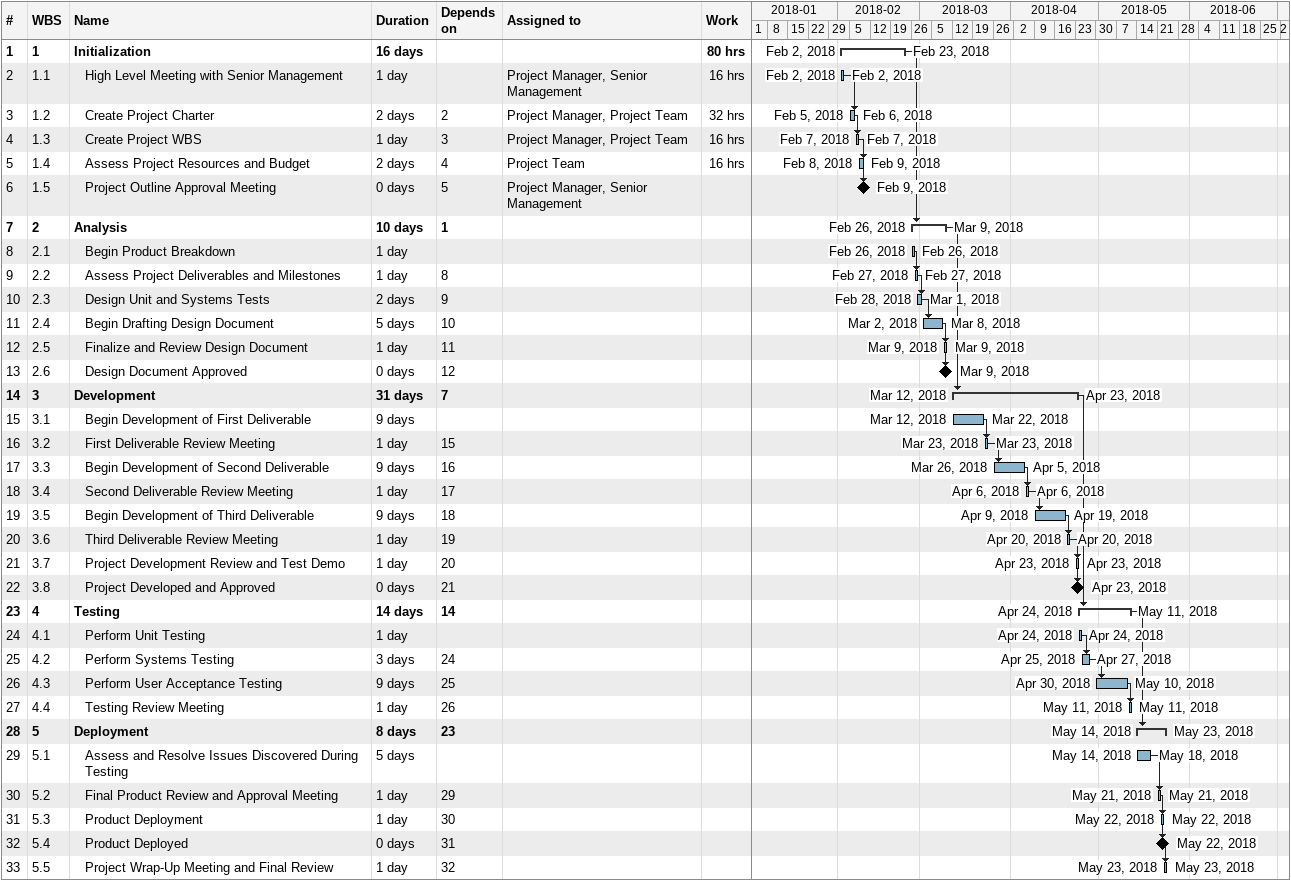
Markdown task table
| ID | WBS | Task | Duration | Start | Finish | Predecessors | Resources | Work (h) |
|---|---|---|---|---|---|---|---|---|
| 1 | 1 | **Initialization** | 16d | 2018-02-02 | 2018-02-23 |  |  | 80 |
| 2 | 1.1 | High Level Meeting with Senior Management | 1d | 2018-02-02 | 2018-02-02 |  | Project Manager, Senior Management | 16 |
| 3 | 1.2 | Create Project Charter | 2d | 2018-02-05 | 2018-02-06 | 2 | Project Manager, Project Team | 32 |
| 4 | 1.3 | Create Project WBS | 1d | 2018-02-07 | 2018-02-07 | 3 | Project Manager, Project Team | 16 |
| 5 | 1.4 | Assess Project Resources and Budget | 2d | 2018-02-08 | 2018-02-09 | 4 | Project Team | 16 |
| 6 | 1.5 | Project Outline Approval Meeting | 0d | 2018-02-09 | 2018-02-09 | 5 | Project Manager, Senior Management |  |
| 7 | 2 | **Analysis** | 10d | 2018-02-26 | 2018-03-09 | 1 |  |  |
| 8 | 2.1 | Begin Product Breakdown | 1d | 2018-02-26 | 2018-02-26 |  |  |  |
| 9 | 2.2 | Assess Project Deliverables and Milestones | 1d | 2018-02-27 | 2018-02-27 | 8 |  |  |
| 10 | 2.3 | Design Unit and Systems Tests | 2d | 2018-02-28 | 2018-03-01 | 9 |  |  |
| 11 | 2.4 | Begin Drafting Design Document | 5d | 2018-03-02 | 2018-03-08 | 10 |  |  |
| 12 | 2.5 | Finalize and Review Design Document | 1d | 2018-03-09 | 2018-03-09 | 11 |  |  |
| 13 | 2.6 | Design Document Approved | 0d | 2018-03-09 | 2018-03-09 | 12 |  |  |
| 14 | 3 | **Development** | 31d | 2018-03-12 | 2018-04-23 | 7 |  |  |
| 15 | 3.1 | Begin Development of First Deliverable | 9d | 2018-03-12 | 2018-03-22 |  |  |  |
| 16 | 3.2 | First Deliverable Review Meeting | 1d | 2018-03-23 | 2018-03-23 | 15 |  |  |
| 17 | 3.3 | Begin Development of Second Deliverable | 9d | 2018-03-26 | 2018-04-05 | 16 |  |  |
| 18 | 3.4 | Second Deliverable Review Meeting | 1d | 2018-04-06 | 2018-04-06 | 17 |  |  |
| 19 | 3.5 | Begin Development of Third Deliverable | 9d | 2018-04-09 | 2018-04-19 | 18 |  |  |
| 20 | 3.6 | Third Deliverable Review Meeting | 1d | 2018-04-20 | 2018-04-20 | 19 |  |  |
| 21 | 3.7 | Project Development Review and Test Demo | 1d | 2018-04-23 | 2018-04-23 | 20 |  |  |
| 22 | 3.8 | Project Developed and Approved | 0d | 2018-04-23 | 2018-04-23 | 21 |  |  |
| 23 | 4 | **Testing** | 14d | 2018-04-24 | 2018-05-11 | 14 |  |  |
| 24 | 4.1 | Perform Unit Testing | 1d | 2018-04-24 | 2018-04-24 |  |  |  |
| 25 | 4.2 | Perform Systems Testing | 3d | 2018-04-25 | 2018-04-27 | 24 |  |  |
| 26 | 4.3 | Perform User Acceptance Testing | 9d | 2018-04-30 | 2018-05-10 | 25 |  |  |
| 27 | 4.4 | Testing Review Meeting | 1d | 2018-05-11 | 2018-05-11 | 26 |  |  |
| 28 | 5 | **Deployment** | 8d | 2018-05-14 | 2018-05-23 | 23 |  |  |
| 29 | 5.1 | Assess and Resolve Issues Discovered During Testing | 5d | 2018-05-14 | 2018-05-18 |  |  |  |
| 30 | 5.2 | Final Product Review and Approval Meeting | 1d | 2018-05-21 | 2018-05-21 | 29 |  |  |
| 31 | 5.3 | Product Deployment | 1d | 2018-05-22 | 2018-05-22 | 30 |  |  |
| 32 | 5.4 | Product Deployed | 0d | 2018-05-22 | 2018-05-22 | 31 |  |  |
| 33 | 5.5 | Project Wrap-Up Meeting and Final Review | 1d | 2018-05-23 | 2018-05-23 | 32 |  |  |
